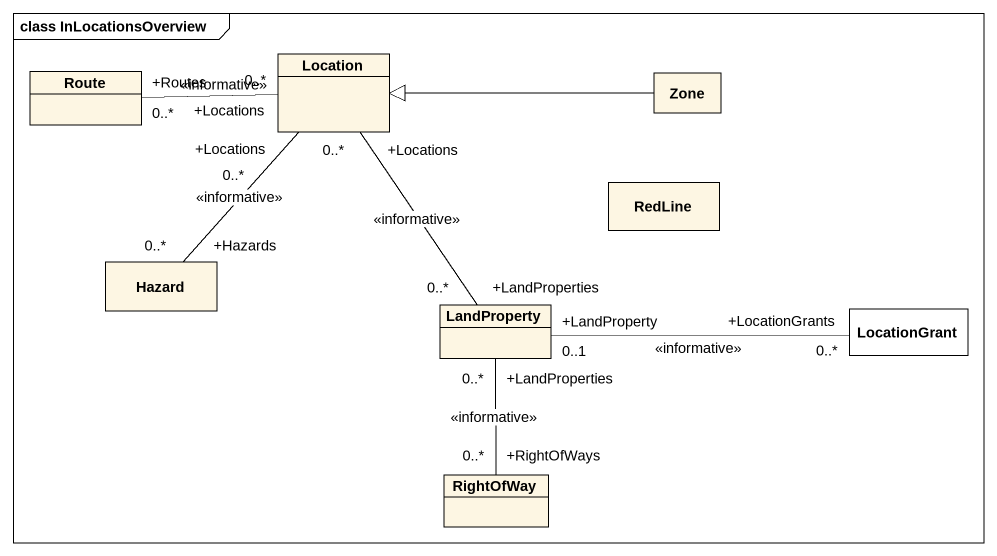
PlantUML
@startuml
mainframe class InLocationsOverview
hide circle
hide empty members
class Route
class Location
class Zone
class RedLine
class Hazard
class LandProperty
class LocationGrant #FFFFFF
class RightOfWay
Route "+Routes\n0..*" -right- "+Locations\n0..*" Location : <<informative>>
Zone -left-|> Location
Hazard "+Hazards\n0..*" -up- "+Locations\n0..*" Location : <<informative>>
LandProperty "+LandProperties\n0..*" -up- "+Locations\n0..*" Location : <<informative>>
LandProperty "+LandProperty\n0..1" -right- "+LocationGrants\n0..*" LocationGrant : <<informative>>
RightOfWay "+RightOfWays\n0..*" -up- "+LandProperties\n0..*" LandProperty : <<informative>>
@enduml
